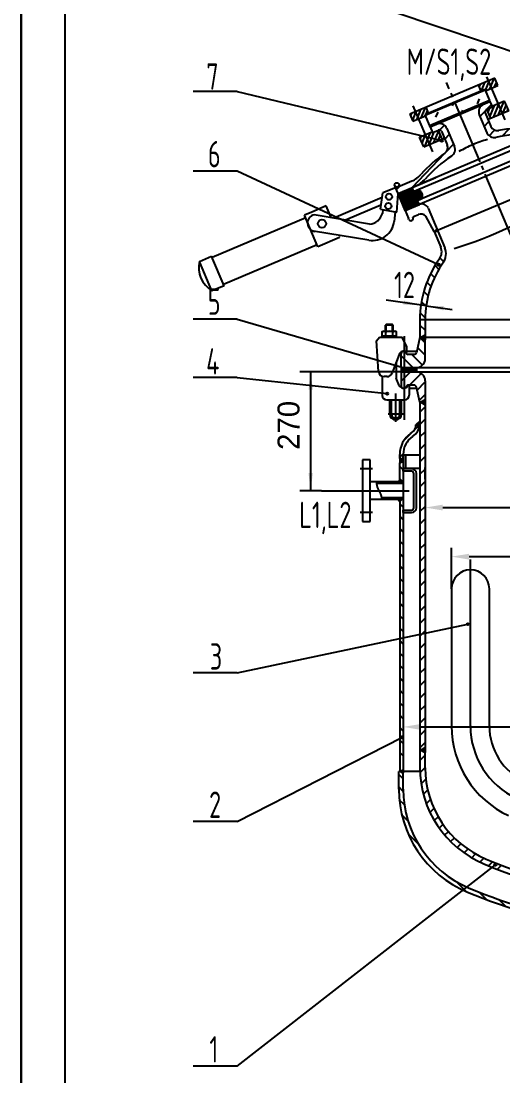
# Model space of a CAD drawing. Extents: x -1085 to 561, y -220 to 621.
# Drawn here: x -32.8 to 76.9, y 195.5 to 435.4 of the extents above; entities that cross this region are included whole.
import ezdxf

# ---------------------------------------------------------------- set-up
doc = ezdxf.new("R2010")
doc.units = 0
doc.linetypes.add('DASHDOT', pattern=[18, 15, -1, 1, -1])
doc.layers.get('0').update_dxf_attribs({"color": 8, "linetype": 'CONTINUOUS'})
doc.layers.get('DEFPOINTS').update_dxf_attribs({"linetype": 'CONTINUOUS'})
for name, color, linetype in [('0-EQUIPMENT', 7, 'CONTINUOUS'), ('1', 8, 'CONTINUOUS'), ('2', 94, 'DASHDOT'), ('5', 8, 'CONTINUOUS'), ('8', 94, 'CONTINUOUS'), ('85', 7, 'CONTINUOUS'), ('9', 8, 'CONTINUOUS')]:
    doc.layers.add(name, color=color, linetype=linetype)
doc.styles.add('HZTXT', font='tssdeng.shx', dxfattribs={"width": 0.8, "bigfont": 'tssdchn.shx'})
doc.styles.get("Standard").update_dxf_attribs({"font": 'cadt_en', "bigfont": 'cadt_hz'})
doc.styles.add('STYLE1', font='cadt_en.shx', dxfattribs={"width": 0.650136, "bigfont": 'cadt_hz.shx'})
doc.dimstyles.get("Standard").update_dxf_attribs({"dimtxt": 3.5, "dimasz": 4, "dimexe": 2, "dimexo": 0, "dimgap": 1, "dimtad": 1, "dimtoh": 1, "dimdec": 4, "dimzin": 0, "dimtxsty": 'STANDARD', "dimcen": 0, "dimazin": 3, "dimtfac": 1, "dimtdec": 4, "dimtmove": 0, "dimatfit": 3, "dimtolj": 1, "dimtzin": 0})

# ---------------------------------------------------------------- blocks, each defined once
blk = doc.blocks.new('*U1')
at = {"layer": '5'}
for p, q in [((59.21, 331.2), (59.21, 333.91, 1)), ((179.21, 330.96), (179.21, 333.91))]:
    blk.add_line(p, q, dxfattribs=at)
blk = doc.blocks.new('*U2')
at = {"layer": '5'}
for p, q in [((54.21, 276.84), (54.21, 271.99, 1)), ((184.21, 276.84), (184.21, 271.99))]:
    blk.add_line(p, q, dxfattribs=at)
blk = doc.blocks.new('*U5')
for p, q in [((48.14, 330.57), (48.13, 330.54)), ((48.13, 330.54), (48.13, 330.51)), ((48.13, 330.51), (48.13, 330.48)), ((48.13, 330.48), (48.13, 330.45)), ((48.13, 330.45), (48.13, 330.41)), ((48.13, 330.41), (48.14, 330.38)), ((48.14, 330.61), (48.14, 330.59, 1)), ((48.14, 330.59), (48.14, 330.57)), ((48.14, 330.38), (48.14, 330.35)), ((48.14, 330.35), (48.14, 330.32)), ((48.14, 330.32), (48.14, 330.29)), ((48.14, 330.29), (48.14, 330.26)), ((48.14, 330.26), (48.14, 330.23)), ((48.14, 330.23), (48.14, 330.2)), ((48.14, 330.2), (48.14, 330.17)), ((48.14, 330.17), (48.15, 330.14)), ((48.15, 330.14), (48.15, 330.11)), ((48.15, 330.11), (48.15, 330.08)), ((48.15, 330.08), (48.16, 330.05)), ((48.16, 330.05), (48.16, 330.02)), ((48.16, 330.02), (48.16, 329.99)), ((48.16, 329.99), (48.17, 329.96)), ((48.17, 329.96), (48.17, 329.93)), ((48.17, 329.93), (48.17, 329.9)), ((48.17, 329.9), (48.18, 329.87)), ((48.18, 329.87), (48.18, 329.84)), ((48.18, 329.84), (48.19, 329.82)), ((48.19, 329.82), (48.19, 329.79)), ((48.19, 329.79), (48.2, 329.76)), ((48.2, 329.76), (48.21, 329.73)), ((48.21, 329.73), (48.21, 329.7)), ((48.21, 329.7), (48.22, 329.67)), ((48.22, 329.67), (48.23, 329.65)), ((48.23, 329.65), (48.23, 329.62)), ((48.23, 329.62), (48.24, 329.59)), ((48.24, 329.59), (48.25, 329.57)), ((48.25, 329.57), (48.25, 329.54)), ((48.25, 329.54), (48.26, 329.51)), ((48.26, 329.51), (48.27, 329.49)), ((48.27, 329.49), (48.28, 329.46)), ((48.28, 329.46), (48.29, 329.43)), ((48.29, 329.43), (48.3, 329.41)), ((48.3, 329.41), (48.31, 329.38)), ((48.31, 329.38), (48.31, 329.36)), ((48.31, 329.36), (48.32, 329.33)), ((48.32, 329.33), (48.33, 329.3)), ((48.33, 329.3), (48.34, 329.28)), ((48.34, 329.28), (48.35, 329.25)), ((48.35, 329.25), (48.36, 329.23)), ((48.36, 329.23), (48.37, 329.2)), ((48.37, 329.2), (48.38, 329.18)), ((48.38, 329.18), (48.39, 329.15)), ((48.39, 329.15), (48.4, 329.13)), ((48.4, 329.13), (48.41, 329.1)), ((48.41, 329.1), (48.43, 329.08)), ((48.43, 329.08), (48.44, 329.05)), ((48.44, 329.05), (48.45, 329.03)), ((48.45, 329.03), (48.46, 329.01)), ((48.46, 329.01), (48.47, 328.98)), ((48.47, 328.98), (48.48, 328.96)), ((48.48, 328.96), (48.49, 328.93)), ((48.49, 328.93), (48.5, 328.91)), ((48.5, 328.91), (48.52, 328.88)), ((48.52, 328.88), (48.53, 328.86)), ((48.53, 328.86), (48.54, 328.84)), ((48.54, 328.84), (48.55, 328.81)), ((48.55, 328.81), (48.56, 328.79)), ((48.56, 328.79), (48.58, 328.76)), ((48.58, 328.76), (48.59, 328.74)), ((48.59, 328.74), (48.6, 328.72)), ((48.6, 328.72), (48.61, 328.69)), ((48.61, 328.69), (48.62, 328.67)), ((48.62, 328.67), (48.64, 328.65)), ((48.64, 328.65), (48.65, 328.62)), ((48.65, 328.62), (48.66, 328.6)), ((48.66, 328.6), (48.67, 328.57)), ((48.67, 328.57), (48.69, 328.55)), ((48.69, 328.55), (48.7, 328.53)), ((48.7, 328.53), (48.71, 328.5)), ((48.71, 328.5), (48.72, 328.48)), ((48.72, 328.48), (48.74, 328.46)), ((48.74, 328.46), (48.75, 328.43)), ((48.75, 328.43), (48.76, 328.41)), ((48.76, 328.41), (48.77, 328.39)), ((48.77, 328.39), (48.78, 328.36)), ((48.78, 328.36), (48.8, 328.34)), ((48.8, 328.34), (48.81, 328.31)), ((48.81, 328.31), (48.82, 328.29)), ((48.82, 328.29), (48.83, 328.27)), ((48.83, 328.27), (48.85, 328.24)), ((48.85, 328.24), (48.86, 328.22)), ((48.86, 328.22), (48.87, 328.2)), ((48.87, 328.2), (48.88, 328.17)), ((48.88, 328.17), (48.89, 328.15)), ((48.89, 328.15), (48.91, 328.12)), ((48.91, 328.12), (48.92, 328.1)), ((48.92, 328.1), (48.93, 328.08)), ((48.93, 328.08), (48.94, 328.05)), ((48.94, 328.05), (48.95, 328.03)), ((48.95, 328.03), (48.96, 328)), ((48.96, 328), (48.97, 327.98)), ((48.97, 327.98), (48.98, 327.96)), ((48.98, 327.96), (49, 327.93)), ((49, 327.93), (49.01, 327.91)), ((49.01, 327.91), (49.02, 327.88)), ((49.02, 327.88), (49.03, 327.86)), ((49.03, 327.86), (49.04, 327.83)), ((49.04, 327.83), (49.05, 327.81)), ((49.05, 327.81), (49.06, 327.78)), ((49.06, 327.78), (49.07, 327.76)), ((49.07, 327.76), (49.08, 327.73)), ((49.08, 327.73), (49.09, 327.71)), ((49.09, 327.71), (49.1, 327.68)), ((49.1, 327.68), (49.11, 327.65)), ((49.11, 327.65), (49.12, 327.63)), ((49.12, 327.63), (49.13, 327.6)), ((49.13, 327.6), (49.13, 327.57)), ((49.13, 327.57), (49.14, 327.55)), ((49.14, 327.55), (49.15, 327.52)), ((49.15, 327.52), (49.16, 327.49)), ((49.16, 327.49), (49.17, 327.46)), ((49.17, 327.46), (49.18, 327.44)), ((49.18, 327.44), (49.18, 327.41)), ((49.18, 327.41), (49.19, 327.38)), ((49.19, 327.38), (49.2, 327.35)), ((49.2, 327.35), (49.2, 327.32)), ((49.2, 327.32), (49.21, 327.3)), ((49.21, 327.3), (49.22, 327.27)), ((49.22, 327.27), (49.22, 327.24)), ((49.22, 327.24), (49.23, 327.21)), ((49.23, 327.21), (49.23, 327.18)), ((49.23, 327.18), (49.24, 327.16)), ((49.24, 327.16), (49.24, 327.13)), ((49.24, 327.13), (49.25, 327.1)), ((49.25, 327.1), (49.25, 327.08)), ((49.25, 327.08), (49.26, 327.05)), ((49.26, 327.05), (49.26, 327.03)), ((49.26, 327.03), (49.26, 327)), ((49.26, 327), (49.27, 326.98)), ((49.27, 326.98), (49.27, 326.96)), ((49.27, 326.96), (49.27, 326.93)), ((49.27, 326.93), (49.28, 326.91)), ((49.28, 326.91), (49.28, 326.88)), ((49.28, 326.88), (49.28, 326.85)), ((49.28, 326.85), (49.28, 326.82)), ((49.28, 326.82), (49.28, 326.79)), ((49.28, 326.79), (49.28, 326.75)), ((49.28, 326.75), (49.29, 326.72)), ((49.29, 326.72), (49.29, 326.69)), ((49.29, 326.69), (49.29, 326.66)), ((49.29, 326.66), (49.29, 326.63)), ((49.29, 326.63), (49.29, 326.61))]:
    blk.add_line(p, q)
blk = doc.blocks.new('*D6')
for p, q in [((53.71, 355.61), (30.64, 355.61)), ((33.14, 328.61), (33.14, 355.61)), ((35.64, 328.61), (30.64, 328.61))]:
    blk.add_line(p, q)
for points in [[(33.14, 355.61), (33.64, 351.61), (32.64, 351.61)], [(33.14, 328.61), (32.64, 332.61), (33.64, 332.61)]]:
    blk.add_solid(points)
at = {"style": 'STYLE1'}
blk.add_text('270', height=5, rotation=90, dxfattribs=at).set_placement((30.6, 337.88))
blk = doc.blocks.new('*U7')
blk.add_line((59.43, 370.66), (65.37, 369.82))
blk.add_solid([(59.43, 370.66), (63.46, 370.6), (63.32, 369.61)])
blk = doc.blocks.new('*U8')
blk.add_line((59.43, 370.66), (50.29, 371.95))
blk.add_solid([(58.24, 370.83), (54.21, 370.89), (54.35, 371.88)])
blk = doc.blocks.new('*D9')
at = {"layer": '0-EQUIPMENT', "color": 0}
for p, q in [((59.21, 348.13), (59.21, 322.77)), ((179.21, 348.13), (179.21, 322.77)), ((63.21, 324.77), (175.21, 324.77))]:
    blk.add_line(p, q, dxfattribs=at)
for points in [[(63.21, 325.44), (63.21, 324.11), (59.21, 324.77)], [(175.21, 325.44), (175.21, 324.11), (179.21, 324.77)]]:
    blk.add_solid(points, dxfattribs=at)
at = {"layer": 'DEFPOINTS', "color": 0}
for p in [(59.21, 348.13), (179.21, 348.13), (179.21, 324.77)]:
    blk.add_point(p, dxfattribs=at)
at = {"layer": '0-EQUIPMENT', "color": 0, "insert": (119.21, 327.52), "char_height": 3.5, "attachment_point": 5}
blk.add_mtext('\\A1;%%c1200', dxfattribs=at)
blk = doc.blocks.new('*D11')
at = {"layer": '0-EQUIPMENT', "color": 0}
for p, q in [((65.21, 306.31), (65.21, 315.61)), ((173.21, 306.31), (173.21, 315.61)), ((69.21, 313.61), (169.21, 313.61))]:
    blk.add_line(p, q, dxfattribs=at)
for points in [[(69.21, 314.27), (69.21, 312.94), (65.21, 313.61)], [(169.21, 314.27), (169.21, 312.94), (173.21, 313.61)]]:
    blk.add_solid(points, dxfattribs=at)
at = {"layer": 'DEFPOINTS', "color": 0}
for p in [(173.21, 313.61), (65.21, 306.31), (173.21, 306.31)]:
    blk.add_point(p, dxfattribs=at)
at = {"layer": '0-EQUIPMENT', "color": 0, "insert": (119.21, 316.36), "char_height": 3.5, "attachment_point": 5}
blk.add_mtext('\\A1;1080', dxfattribs=at)
blk = doc.blocks.new('*D12')
at = {"layer": '0-EQUIPMENT', "color": 0}
for p, q in [((54.21, 276.84), (54.21, 272.88)), ((184.21, 276.84), (184.21, 272.88)), ((58.21, 274.88), (180.21, 274.88))]:
    blk.add_line(p, q, dxfattribs=at)
for points in [[(58.21, 275.55), (58.21, 274.21), (54.21, 274.88)], [(180.21, 275.55), (180.21, 274.21), (184.21, 274.88)]]:
    blk.add_solid(points, dxfattribs=at)
at = {"layer": 'DEFPOINTS', "color": 0}
for p in [(54.21, 276.84), (184.21, 276.84), (184.21, 274.88)]:
    blk.add_point(p, dxfattribs=at)
at = {"layer": '0-EQUIPMENT', "color": 0, "insert": (119.21, 277.63), "char_height": 3.5, "attachment_point": 5}
blk.add_mtext('\\A1;%%c1300', dxfattribs=at)
blk = doc.blocks.new('*U30')
at = {"layer": '9'}
for p, q in [((58.3, 269.56), (58.57, 269.82)), ((58.31, 269.67), (58.61, 269.38, 1)), ((58.44, 269.48), (59.07, 270.11)), ((59.11, 269.09), (58.45, 269.75)), ((58.57, 269.4), (59.21, 270.03)), ((58.58, 269.83), (59.21, 269.21)), ((58.71, 269.32), (59.21, 269.82)), ((58.72, 269.91), (59.21, 269.42)), ((58.84, 269.24), (59.21, 269.61)), ((59.21, 269.63), (58.85, 269.98)), ((58.97, 269.17), (59.21, 269.4)), ((58.99, 270.06), (59.21, 269.84)), ((59.11, 269.09), (59.21, 269.19)), ((59.12, 270.14), (59.21, 270.05))]:
    blk.add_line(p, q, dxfattribs=at)
blk = doc.blocks.new('*U31')
at = {"layer": '9'}
for p, q in [((58.01, 298.39), (58.46, 298.84, 1)), ((58.01, 295.56), (59.21, 296.76)), ((58.01, 292.73), (59.21, 293.93)), ((58.01, 289.91), (59.21, 291.11)), ((58.01, 287.08), (59.21, 288.28)), ((58.01, 284.25), (59.21, 285.45)), ((58.01, 281.42), (59.21, 282.62)), ((58.01, 278.59), (59.21, 279.79)), ((58.01, 275.76), (59.21, 276.96)), ((58.01, 272.94), (59.21, 274.14)), ((58.01, 270.11), (59.21, 271.31))]:
    blk.add_line(p, q, dxfattribs=at)
blk = doc.blocks.new('*U32')
at = {"layer": '9'}
for p, q in [((58.01, 267.28), (59.21, 268.48, 1)), ((58.03, 264.48), (59.21, 265.65)), ((58.3, 261.91), (59.36, 262.98)), ((58.79, 259.58), (59.78, 260.57)), ((59.46, 257.42), (60.4, 258.36)), ((60.3, 255.43), (61.21, 256.34)), ((61.28, 253.59), (62.16, 254.46)), ((62.4, 251.87), (63.26, 252.73)), ((63.63, 250.28), (64.48, 251.13)), ((64.99, 248.81), (65.84, 249.66)), ((66.47, 247.46), (67.32, 248.31)), ((68.07, 246.23), (68.93, 247.09)), ((69.79, 245.12), (70.67, 246)), ((71.65, 244.15), (72.55, 245.06)), ((73.63, 243.31), (74.55, 244.23))]:
    blk.add_line(p, q, dxfattribs=at)
blk = doc.blocks.new('*U36')
at = {"layer": '9'}
blk.add_line((75.66, 242.5), (76.59, 243.43, 1), dxfattribs=at)
blk = doc.blocks.new('*U45')
at = {"layer": '9'}
for p, q in [((54.21, 296.55), (53.41, 297.35, 1)), ((54.21, 293.72), (53.41, 294.52)), ((53.41, 291.69), (54.21, 290.89)), ((53.41, 288.86), (54.21, 288.06)), ((53.41, 286.04), (54.21, 285.24)), ((54.21, 282.41), (53.41, 283.21)), ((54.21, 279.58), (53.41, 280.38)), ((54.21, 276.75), (53.41, 277.55)), ((54.21, 273.92), (53.41, 274.72)), ((54.21, 271.09), (53.41, 271.89)), ((53.41, 269.07), (54.21, 268.27))]:
    blk.add_line(p, q, dxfattribs=at)
blk = doc.blocks.new('*U50')
at = {"layer": '9'}
for p, q in [((57.12, 343.63), (57.17, 343.58)), ((57.21, 343.56), (58.01, 344.35)), ((57.61, 343.35), (57.23, 343.73)), ((57.35, 343.49), (58.01, 344.14)), ((57.96, 343.21), (57.35, 343.83)), ((57.46, 343.93), (58.01, 343.38)), ((57.49, 343.41), (58.01, 343.93)), ((58.01, 343.59), (57.57, 344.03)), ((57.63, 343.34), (58.01, 343.72)), ((57.68, 344.12), (58.01, 343.8)), ((57.77, 343.27), (58.01, 343.51)), ((58.01, 344.01), (57.8, 344.22)), ((58.01, 344.23), (57.91, 344.32)), ((57.92, 343.21), (58.01, 343.29)), ((53.41, 335.94), (53.44, 335.97)), ((53.41, 335.72), (53.58, 335.9)), ((54.12, 335.17), (53.41, 335.89)), ((53.62, 335.88), (54.21, 335.3)), ((53.41, 335.51), (53.73, 335.83)), ((53.41, 335.3), (53.87, 335.77)), ((53.41, 335.09), (54.02, 335.7)), ((53.98, 335.1), (53.41, 335.67)), ((53.41, 334.87), (54.16, 335.63)), ((53.41, 335.46), (53.83, 335.04)), ((53.69, 334.97), (53.41, 335.25)), ((53.54, 334.9), (53.41, 335.04, 1)), ((53.74, 334.99), (54.21, 335.46)), ((54.21, 335.51), (54.02, 335.7)), ((54.13, 335.18), (54.21, 335.25))]:
    blk.add_line(p, q, dxfattribs=at)
blk = doc.blocks.new('*U51')
at = {"layer": '9'}
for p, q in [((58.01, 346.47), (59.21, 347.67, 1)), ((58.01, 343.65), (59.21, 344.85)), ((58.01, 340.82), (59.21, 342.02)), ((58.01, 337.99), (59.21, 339.19)), ((58.01, 335.16), (59.21, 336.36)), ((58.01, 332.33), (59.21, 333.53)), ((58.01, 329.5), (59.21, 330.7)), ((58.01, 326.68), (59.21, 327.88)), ((58.01, 323.85), (59.21, 325.05)), ((58.01, 321.02), (59.21, 322.22)), ((58.01, 318.19), (59.21, 319.39)), ((58.01, 315.36), (59.21, 316.56)), ((58.01, 312.53), (59.21, 313.73)), ((58.01, 309.71), (59.21, 310.91)), ((58.01, 306.88), (59.21, 308.08)), ((58.01, 304.05), (59.21, 305.25)), ((58.01, 301.22), (59.21, 302.42)), ((58.46, 298.84), (59.21, 299.59))]:
    blk.add_line(p, q, dxfattribs=at)
blk = doc.blocks.new('*U52')
at = {"layer": '9'}
for p, q in [((56.71, 342.35), (57.68, 343.32, 1)), ((54.28, 339.92), (56.17, 341.81)), ((53.41, 336.22), (54.21, 337.02))]:
    blk.add_line(p, q, dxfattribs=at)
blk = doc.blocks.new('*U53')
at = {"layer": '9'}
for p, q in [((53.41, 325.63), (54.21, 324.83, 1)), ((53.41, 322.81), (54.21, 322.01)), ((53.41, 319.98), (54.21, 319.18)), ((53.41, 317.15), (54.21, 316.35)), ((53.41, 314.32), (54.21, 313.52)), ((53.41, 311.49), (54.21, 310.69)), ((53.41, 308.66), (54.21, 307.86)), ((53.41, 305.83), (54.21, 305.03)), ((53.41, 303.01), (54.21, 302.21)), ((53.41, 300.18), (54.21, 299.38))]:
    blk.add_line(p, q, dxfattribs=at)
blk = doc.blocks.new('*U54')
at = {"layer": '9'}
for p, q in [((53.41, 334.12), (54.21, 333.32, 1)), ((53.41, 331.29), (54.09, 330.61))]:
    blk.add_line(p, q, dxfattribs=at)
blk = doc.blocks.new('*U55')
at = {"layer": '9'}
for p, q in [((48.43, 330.61), (48.78, 330.26)), ((51.26, 330.61), (51.61, 330.26)), ((54.09, 330.61), (54.21, 330.49, 1)), ((49.27, 326.94), (49.6, 326.61)), ((52.08, 326.96), (52.43, 326.61))]:
    blk.add_line(p, q, dxfattribs=at)
blk = doc.blocks.new('*U56')
at = {"layer": '8'}
for p, q in [((53.11, 330.73), (53.24, 330.61)), ((53.17, 330.61), (53.54, 330.98, 1)), ((53.24, 330.89), (53.52, 330.61)), ((53.36, 331.05), (53.8, 330.61)), ((53.46, 330.61), (53.68, 330.83)), ((53.74, 330.61), (53.82, 330.69))]:
    blk.add_line(p, q, dxfattribs=at)
blk = doc.blocks.new('*U57')
at = {"layer": '8'}
for p, q in [((53.11, 326.49), (53.24, 326.61, 1)), ((53.17, 326.61), (53.54, 326.25)), ((53.24, 326.33), (53.52, 326.61)), ((53.36, 326.17), (53.8, 326.61)), ((53.46, 326.61), (53.68, 326.39)), ((53.74, 326.61), (53.82, 326.53))]:
    blk.add_line(p, q, dxfattribs=at)
blk = doc.blocks.new('*U64')
at = {"layer": '9'}
for p, q in [((58.23, 363.52), (58.28, 363.47)), ((58.26, 363.48), (58.39, 363.62)), ((58.78, 363.18), (58.36, 363.6)), ((58.39, 363.41), (58.89, 363.91)), ((59.21, 362.97), (58.49, 363.68)), ((58.52, 363.33), (59.21, 364.01)), ((58.63, 363.76), (59.21, 363.18)), ((58.66, 363.25), (59.21, 363.8)), ((59.21, 363.39), (58.76, 363.83)), ((58.79, 363.17), (59.21, 363.58)), ((59.21, 363.6), (58.9, 363.91)), ((58.93, 363.09), (59.21, 363.37)), ((59.03, 363.99), (59.21, 363.82)), ((59.06, 363.02), (59.21, 363.16)), ((59.21, 364.03), (59.17, 364.07)), ((59.2, 362.94), (59.21, 362.95)), ((58.29, 348.66), (58.51, 348.89)), ((58.67, 348.45), (58.33, 348.78, 1)), ((58.42, 348.59), (59.01, 349.17)), ((58.46, 348.86), (59.17, 348.16)), ((58.56, 348.51), (59.21, 349.16)), ((58.6, 348.94), (59.21, 348.33)), ((58.69, 348.43), (59.21, 348.95)), ((59.21, 348.54), (58.73, 349.02)), ((58.82, 348.35), (59.21, 348.74)), ((59.21, 348.75), (58.87, 349.09)), ((58.96, 348.28), (59.21, 348.52)), ((59, 349.17), (59.21, 348.97)), ((59.09, 348.2), (59.21, 348.31)), ((59.21, 349.18), (59.14, 349.25))]:
    blk.add_line(p, q, dxfattribs=at)
blk = doc.blocks.new('*U65')
at = {"layer": '9'}
for p, q in [((53.71, 356.6), (53.72, 356.61)), ((53.71, 356.39), (53.93, 356.61)), ((53.71, 356.18), (54.14, 356.61)), ((53.71, 355.75), (54.57, 356.61)), ((53.71, 355.96), (54.34, 356.6)), ((54.68, 355.61), (53.71, 356.59)), ((53.71, 356.38), (54.47, 355.61)), ((54.26, 355.61), (53.71, 356.16)), ((53.71, 355.95), (54.05, 355.61)), ((53.71, 355.74), (53.83, 355.61, 1)), ((53.78, 355.61), (54.78, 356.61)), ((54.89, 355.61), (53.89, 356.61)), ((53.99, 355.61), (54.99, 356.61)), ((54.11, 356.61), (55.11, 355.61)), ((54.2, 355.61), (55.2, 356.61)), ((55.32, 355.61), (54.33, 356.6)), ((54.41, 355.61), (55.41, 356.61)), ((55.53, 355.61), (54.53, 356.61)), ((54.63, 355.61), (55.63, 356.61)), ((54.74, 356.61), (55.74, 355.61)), ((54.84, 355.61), (55.45, 356.22)), ((55.47, 356.09), (54.96, 356.61)), ((55.05, 355.61), (55.49, 356.06)), ((55.47, 356.31), (55.17, 356.61)), ((55.26, 355.61), (55.61, 355.96)), ((55.38, 356.61), (55.58, 356.42)), ((55.47, 355.61), (56.47, 356.61)), ((55.76, 356.44), (55.59, 356.61)), ((55.96, 355.61), (55.6, 355.97)), ((55.67, 356.45), (55.84, 356.61)), ((55.69, 355.61), (56.69, 356.61)), ((56.8, 355.61), (55.8, 356.61)), ((56.17, 355.61), (55.81, 355.97)), ((55.84, 356.4), (56.05, 356.61)), ((55.9, 355.61), (56.9, 356.61)), ((55.92, 356.07), (56.38, 355.61)), ((55.93, 356.28), (56.26, 356.61)), ((56.59, 355.61), (55.94, 356.26)), ((56.02, 356.61), (57.02, 355.61)), ((56.11, 355.61), (57.11, 356.61)), ((57.21, 355.63), (56.23, 356.61)), ((56.32, 355.61), (57.21, 356.49)), ((57.21, 355.85), (56.44, 356.61)), ((56.54, 355.61), (57.21, 356.28)), ((56.65, 356.61), (57.21, 356.06)), ((56.75, 355.61), (57.21, 356.07)), ((57.21, 356.27), (56.86, 356.61)), ((56.96, 355.61), (57.21, 355.86)), ((57.08, 356.61), (57.21, 356.48)), ((57.17, 355.61), (57.21, 355.65))]:
    blk.add_line(p, q, dxfattribs=at)
blk = doc.blocks.new('*U66')
at = {"layer": '9'}
for p, q in [((62.58, 381.51), (63.44, 380.65, 1)), ((61.45, 379.82), (62.32, 378.94)), ((60.45, 377.99), (61.35, 377.09)), ((59.59, 376.02), (60.52, 375.09))]:
    blk.add_line(p, q, dxfattribs=at)
blk = doc.blocks.new('*U67')
at = {"layer": '9'}
for p, q in [((58.88, 373.9), (59.86, 372.92, 1)), ((58.36, 371.59), (59.41, 370.54)), ((58.06, 369.07), (59.21, 367.91)), ((58.01, 366.29), (59.21, 365.09))]:
    blk.add_line(p, q, dxfattribs=at)
blk = doc.blocks.new('*U68')
at = {"layer": '9'}
for p, q in [((58, 363.47), (59.21, 362.26, 1)), ((57.47, 361.17), (59.21, 359.43)), ((53.71, 359.28), (56.37, 356.61)), ((56.2, 359.61), (58.62, 357.19))]:
    blk.add_line(p, q, dxfattribs=at)
blk = doc.blocks.new('*U69')
at = {"layer": '9'}
for p, q in [((53.71, 353.49), (55.83, 355.61, 1)), ((55.66, 352.61), (58.32, 355.27)), ((57.36, 351.49), (59.21, 353.33)), ((57.89, 349.19), (59.21, 350.5))]:
    blk.add_line(p, q, dxfattribs=at)
blk = doc.blocks.new('*U85')
for p, q in [((88.45, 417.64), (88.71, 417.01)), ((89.55, 418.11), (89.82, 417.48))]:
    blk.add_line(p, q)
at = {"layer": '1'}
for p, q in [((75.06, 422.44), (55.71, 414.28)), ((75.76, 420.79), (75.06, 422.44)), ((72.78, 419.86), (59.15, 414.1)), ((71.95, 419.51), (71.37, 420.89)), ((72.78, 419.86), (73.83, 417.37)), ((72.9, 419.58), (75.76, 420.79)), ((72.86, 419.67), (59.23, 413.92)), ((90.37, 417.71), (88.16, 416.78)), ((89.82, 418), (88.34, 417.38)), ((88.45, 417.64), (88.34, 417.38)), ((89.55, 418.11), (88.45, 417.64)), ((89.82, 418), (89.55, 418.11)), ((89.82, 418), (90, 417.56)), ((90.58, 417.69), (90.37, 417.71)), ((90.58, 417.69), (91.08, 416.52, 6.28)), ((59.98, 414.45), (59.39, 415.83)), ((73.83, 417.37), (60.2, 411.61)), ((60.32, 411.34), (73.95, 417.09)), ((73.95, 417.09), (72.48, 416.47)), ((73.95, 417.09), (73.83, 417.37)), ((73.95, 417.09), (74.49, 415.8)), ((88.49, 415.18), (86.92, 413.12)), ((88.16, 416.78), (88.03, 416.61)), ((88.03, 416.61), (88.52, 415.44, 6.28)), ((88.34, 417.38), (88.53, 416.93)), ((91.24, 416.47), (88.44, 415.29)), ((88.49, 415.18), (88.44, 415.29)), ((88.49, 415.18), (91.29, 416.36)), ((88.74, 415.42), (88.52, 415.44)), ((88.67, 416.88), (89.16, 415.71)), ((90.95, 416.35), (88.74, 415.42)), ((89.95, 417.42), (90.44, 416.25, 6.28)), ((91.08, 416.52), (90.95, 416.35, 6.28)), ((91.29, 416.36), (91.24, 416.47)), ((91.29, 416.36), (92.85, 415.03)), ((92.85, 415.03), (95.87, 407.86)), ((55.71, 414.28), (56.41, 412.62)), ((56.41, 412.62), (59.27, 413.83)), ((59.15, 414.1), (60.2, 411.61, 6.28)), ((71.52, 414.11), (73.24, 410.03, 6.28)), ((72.85, 414.56), (74.15, 411.47, 6.28)), ((89.33, 413.05), (85.66, 411.5)), ((88.14, 413.55), (87.59, 412.33, 6.28)), ((87.59, 412.33), (88.38, 413.38)), ((89.88, 411.76), (89.33, 413.05, 6.28)), ((89.33, 413.05), (89.36, 412.98)), ((90.27, 410.84), (53.41, 395.29)), ((60.2, 411.61), (60.32, 411.34)), ((60.32, 411.34), (61.79, 411.96)), ((60.32, 411.34), (60.86, 410.05)), ((62.9, 410.36), (64.2, 407.27)), ((64.15, 411), (65.87, 406.91)), ((89.88, 411.76), (81.3, 408.14)), ((86.4, 409.21), (90.27, 410.84, 6.28)), ((87.04, 409.48), (86.65, 410.4, 6.28)), ((90.27, 410.84), (89.88, 411.76, 6.28)), ((91.12, 408.82), (90.27, 410.84, 6.28)), ((91.12, 408.82), (54.27, 393.26)), ((91.51, 407.89), (54.66, 392.34)), ((85.91, 410.09), (56.99, 397.88, 6.28)), ((86.2, 407.61), (85.97, 408.16, 6.28)), ((91.12, 408.82), (87.25, 407.18)), ((91.51, 407.89), (88.29, 406.53)), ((91.51, 407.89), (91.12, 408.82)), ((91.51, 407.89), (92.29, 406.05)), ((95.87, 407.86), (96.44, 407.11)), ((88.29, 406.53), (87.9, 407.45)), ((91.18, 405.59), (90.08, 405.12, 6.28)), ((90.97, 405.44), (91.52, 405.09)), ((92.37, 405.87), (92.29, 406.05)), ((94.74, 406.33), (95.26, 405.09, 6.28)), ((96.4, 407.16), (96.15, 406.88)), ((90.36, 399.81), (89.17, 403.66)), ((90.5, 405.12), (91.41, 403.99)), ((95.06, 404.46), (92.74, 403.48)), ((52.48, 397.5), (56.15, 399.05)), ((53.02, 396.21), (61.6, 399.83)), ((53.21, 398.35), (53.4, 397.89)), ((61.25, 387.52), (90.36, 399.81)), ((49, 392.63), (49.56, 396.35)), ((52.48, 397.5), (49.56, 396.35)), ((52.29, 397.96), (52.51, 397.42)), ((53.02, 396.21), (52.4, 397.68)), ((52.72, 391.95), (53.02, 396.21)), ((53.41, 395.29), (53.02, 396.21)), ((57.28, 396.92), (53.41, 395.29)), ((56.64, 396.65), (56.25, 397.57, 6.28)), ((58.56, 395.94), (58.33, 396.49)), ((49.4, 395.26), (38.38, 390.61, 6.28)), ((49.14, 393.55), (41.09, 390.16)), ((54.27, 393.26), (53.41, 395.29, 6.28)), ((54.27, 393.26), (58.14, 394.89)), ((54.66, 392.34), (57.88, 393.7)), ((57.88, 393.7), (57.49, 394.62, 6.28)), ((33.39, 391.97), (31.77, 391.28)), ((34.8, 384.09), (31.77, 391.28)), ((36.66, 393.36), (33.39, 391.97)), ((46.52, 389.25), (33.93, 391.36)), ((37.78, 390.71), (36.66, 393.36)), ((49, 392.63), (52.72, 391.95)), ((49.57, 392.53), (49.46, 391.67, 6.28)), ((52.37, 392.02), (52.15, 389.87)), ((54.66, 392.34), (54.27, 393.26)), ((54.66, 392.34), (55.44, 390.5)), ((56.54, 390.96), (57.65, 391.43, 6.28)), ((61.25, 387.52), (59.32, 391.06, 6.28)), ((32.03, 390.65), (10.71, 381.66)), ((55.51, 390.31), (55.44, 390.5)), ((46.4, 385.58), (33.75, 387.63)), ((39.7, 386.16), (39.59, 386.42)), ((34.63, 384.51), (13.31, 375.51)), ((39.7, 386.16), (34.8, 384.09, 6.28)), ((7.83, 380.77), (10.6, 381.93)), ((13.42, 375.23), (10.6, 381.93)), ((10.66, 374.07), (7.83, 380.77, 6.28)), ((13.42, 375.23), (10.66, 374.07))]:
    blk.add_line(p, q, dxfattribs=at)
for centre, radius in [((52.75, 398.15), 0.5), ((50.95, 395.46), 0.719), ((50.82, 393.34), 0.701), ((35.71, 389.33), 0.928)]:
    blk.add_circle(centre, radius, dxfattribs=at)
for centre, radius, start, end in [((90.46, 417.08), 0.613, 78.5012, 147.2696), ((73.18, 414.81), 1.8, 112.9182, 202.8854), ((88.55, 416.28), 0.613, 78.5012, 147.2696), ((88.65, 416.04), 0.613, 258.5012, 327.2696), ((90.16, 415.13), 2.29, 95.2974, 130.4734), ((88.95, 417.99), 2.29, 275.2974, 310.4734), ((90.56, 416.85), 0.613, 258.5012, 327.2696), ((87.56, 412.98), 0.655, 168.0534, 272.2127), ((88.99, 412.93), 1.06, 64.1159, 143.6155), ((88.99, 412.93), 0.761, 71.6309, 143.6155), ((139.24, 436.7), 55.07, 204.7452, 213.3046), ((139.24, 436.7), 54.77, 204.6223, 213.1929), ((62.49, 410.3), 1.8, 22.8854, 112.8526), ((75.63, 412.09), 1.6, 202.8854, 280.7775), ((81.72, 380.09), 30.98, 87.5121, 100.7775), ((83.32, 417.03), 6, 267.5121, 292.8854), ((74.9, 410.73), 1.8, 202.8854, 282.3764), ((81.72, 379.66), 30, 87.0435, 102.3764), ((83.57, 415.62), 6, 267.0435, 292.8854), ((86.71, 408.47), 0.8, 112.8854, 202.8854), ((86.33, 406.07), 6.18, 353.9026, 379.7623), ((62.73, 406.65), 1.6, 304.9933, 382.8854), ((64.21, 406.21), 1.8, 303.3944, 382.8854), ((86.94, 407.92), 0.8, 202.8854, 292.8854), ((88.87, 405.15), 1.5, 112.8854, 202.8854), ((90.95, 404.98), 0.461, 87.2292, 163.0421), ((91.26, 405.4), 0.2, 22.8854, 112.8854), ((91.9, 405.67), 0.5, 202.8854, 382.8854), ((94.27, 409.61), 3.32, 251.6076, 304.6072), ((94.26, 409.48), 2.89, 252.9516, 313.19), ((81.41, 379.96), 30.98, 124.9933, 138.2587), ((81.72, 379.66), 30, 123.3944, 138.7273), ((90.67, 403.74), 1.5, 112.8854, 183.0865), ((92.58, 405.05), 1.58, 215.8107, 276.1279), ((91.7, 406.12), 1.05, 260.2208, 317.7706), ((94.75, 404.91), 0.545, 303.9457, 379.8991), ((53.82, 404.58), 6, 292.8854, 318.2587), ((54.66, 403.41), 6, 292.8854, 318.7273), ((57.59, 396.18), 0.8, 22.8854, 112.8854), ((57.83, 395.63), 0.8, 292.8854, 382.8854), ((58.47, 392.32), 1.5, 22.8854, 112.8854), ((34.34, 389.47), 1.93, 102.2681, 262.9894), ((46.34, 392.46), 3.22, 273.3417, 345.7731), ((58.22, 390.04), 1.5, 42.6843, 112.8854), ((47.2, 390.52), 5, 260.786, 352.5214), ((55.97, 390.51), 0.5, 202.8854, 382.8854), ((56.62, 390.78), 0.2, 112.8854, 202.8854), ((13.91, 379.39), 6.23, 167.2106, 238.5602)]:
    blk.add_arc(centre, radius, start, end, dxfattribs=at)
at = {"layer": '2'}
for p, q in [((77.38, 412.96), (73.25, 422.74)), ((74.83, 422.35), (73.87, 419.99)), ((78.7, 386.81), (64.08, 421.44)), ((71.7, 421.03), (71.51, 420.56)), ((72.74, 421.47), (71.95, 419.52)), ((73.78, 421.91), (72.87, 419.66)), ((75.4, 421.63), (74.91, 420.43)), ((71.51, 417.74), (71.03, 416.56)), ((88.89, 418.15), (95.22, 403.14)), ((60.93, 405.65), (56.49, 416.16)), ((58.15, 415.31), (57.19, 412.95)), ((59.19, 415.75), (58.23, 413.39)), ((65.56, 416.59), (65.37, 416.12)), ((67.72, 415.17), (67.53, 414.71)), ((73.12, 415.22), (74.24, 416.4)), ((73.77, 415.5), (73.44, 414.69)), ((74.92, 416.2), (73.88, 413.65)), ((75.96, 416.64), (74.68, 413.49)), ((77, 417.08), (75.72, 413.93)), ((77.6, 416.42), (76.77, 414.37)), ((78.04, 415.38), (77.81, 414.81)), ((56.06, 414.43), (55.86, 413.92)), ((57.11, 414.87), (56.3, 412.88)), ((59.43, 414.22), (59.75, 414.99)), ((62.06, 414.73), (61.58, 413.55)), ((71.68, 413.72), (72.84, 414.93)), ((87.55, 410.78), (89.45, 412.77, 1)), ((62.21, 410.44), (61.13, 407.77)), ((62.53, 410.66), (63.57, 411.74)), ((72.64, 411.46), (73.69, 412.56)), ((73.73, 409.35), (74.96, 410.64)), ((76.75, 409.25), (78.3, 410.88)), ((80.22, 409.63), (81.6, 411.07)), ((83.33, 409.62), (84.87, 411.23)), ((86.69, 410.3), (87.86, 409.83)), ((86.72, 410.24), (86.82, 410.47)), ((86.89, 409.85), (87.21, 410.64)), ((86.94, 410.53), (88.25, 409.99)), ((87.07, 409.49), (87.6, 410.8)), ((87.33, 410.69), (88.64, 410.16)), ((87.46, 409.66), (87.99, 410.97)), ((87.73, 410.86), (89.04, 410.32)), ((87.85, 409.82), (88.38, 411.13)), ((87.85, 407.44), (89.02, 410.32)), ((88.12, 411.02), (89.43, 410.49)), ((88.24, 409.99), (88.77, 411.3)), ((88.24, 407.6), (89.41, 410.48)), ((88.51, 411.19), (89.82, 410.65)), ((88.63, 410.15), (89.16, 411.46)), ((88.63, 407.77), (89.8, 410.65)), ((88.9, 411.35), (90.21, 410.82)), ((89.02, 410.32), (89.55, 411.63)), ((89.02, 407.93), (90.19, 410.81)), ((89.04, 410.32), (90.78, 409.61)), ((89.29, 411.52), (90.12, 411.18)), ((89.41, 410.48), (89.9, 411.7)), ((89.41, 408.1), (90.4, 410.52)), ((90.62, 410), (89.43, 410.49)), ((89.68, 411.68), (89.96, 411.57)), ((89.8, 410.65), (90.07, 411.31)), ((89.82, 410.65), (90.45, 410.4)), ((90.19, 410.81), (90.23, 410.91)), ((90.21, 410.82), (90.29, 410.79)), ((58.24, 409.16), (58.06, 408.71)), ((58.5, 407.67), (59.28, 409.6)), ((60.33, 410.04), (59.05, 406.9)), ((60.09, 407.34), (61.26, 410.22)), ((62.17, 408.21), (62.65, 409.4)), ((63.65, 408.58), (64.71, 409.68)), ((85.92, 408.35), (88.01, 407.5)), ((85.93, 408.29), (86.28, 409.15)), ((88.4, 407.67), (85.93, 408.67)), ((87.62, 407.34), (86.05, 407.98)), ((86.06, 408.94), (88.79, 407.83)), ((86.09, 407.88), (86.68, 409.33)), ((86.26, 407.5), (87.07, 409.49)), ((89.18, 408), (86.31, 409.17)), ((86.48, 407.26), (87.46, 409.66)), ((89.57, 408.16), (86.69, 409.33)), ((86.76, 407.14), (87.85, 409.82)), ((86.86, 409.91), (87.47, 409.66)), ((87.02, 409.52), (87.08, 409.5)), ((87.08, 407.13), (88.24, 409.99)), ((87.08, 409.5), (89.96, 408.33)), ((87.46, 407.27), (88.63, 410.15)), ((90.35, 408.49), (87.47, 409.66)), ((87.86, 409.83), (90.75, 408.66)), ((88.25, 409.99), (91.11, 408.83)), ((88.49, 406.62), (89.02, 407.93)), ((90.95, 409.22), (88.64, 410.16)), ((88.79, 407.83), (90.1, 407.3)), ((88.88, 406.78), (89.41, 408.1)), ((89.18, 408), (90.49, 407.47)), ((89.27, 406.95), (89.8, 408.26)), ((89.57, 408.16), (90.88, 407.63)), ((89.66, 407.11), (90.19, 408.43)), ((89.8, 408.26), (90.56, 410.13)), ((89.96, 408.33), (91.27, 407.8)), ((90.05, 407.28), (90.59, 408.59)), ((90.19, 408.43), (90.73, 409.74)), ((90.35, 408.49), (91.44, 408.05)), ((90.44, 407.44), (90.98, 408.76)), ((90.59, 408.59), (90.89, 409.35)), ((90.75, 408.66), (91.28, 408.44)), ((90.84, 407.61), (91.22, 408.57)), ((90.98, 408.76), (91.06, 408.96)), ((91.23, 407.77), (91.39, 408.18)), ((64.04, 405.73), (65.66, 407.42)), ((87.23, 407.17), (86.21, 407.58)), ((87.82, 406.22), (89.47, 404.64)), ((88.01, 407.5), (89.32, 406.97)), ((88.01, 407.18), (88.93, 406.81)), ((88.04, 407.11), (88.24, 407.6)), ((88.18, 406.79), (88.54, 406.64)), ((88.21, 406.72), (88.63, 407.77)), ((88.4, 407.67), (89.71, 407.14)), ((91.7, 405.61), (92.12, 405.22)), ((56.23, 397.56), (63.7, 405.38)), ((88.3, 402.64), (89.99, 401.03)), ((52.66, 397.08), (53.44, 397.9)), ((53.06, 396.12), (54.25, 395.64)), ((53.1, 396.03), (53.2, 396.28)), ((53.26, 395.64), (53.59, 396.45)), ((53.33, 396.34), (54.64, 395.8)), ((53.45, 395.3), (53.98, 396.61)), ((53.72, 396.5), (55.03, 395.97)), ((53.84, 395.47), (54.38, 396.78)), ((54.09, 393.69), (55.02, 395.96)), ((54.11, 396.67), (55.42, 396.13)), ((54.23, 395.63), (54.77, 396.94)), ((54.25, 393.29), (55.41, 396.13)), ((54.5, 396.83), (55.81, 396.3)), ((54.62, 395.8), (55.16, 397.11)), ((54.63, 393.41), (55.8, 396.29)), ((54.89, 397), (56.2, 396.46)), ((55.02, 395.96), (55.55, 397.27)), ((55.02, 393.58), (56.19, 396.46)), ((57.91, 394.8), (55.03, 395.97)), ((55.28, 397.16), (56.59, 396.63)), ((55.41, 396.13), (55.94, 397.44)), ((55.41, 393.74), (56.58, 396.62)), ((58.28, 394.97), (55.42, 396.13)), ((55.67, 397.33), (56.49, 396.99)), ((55.8, 396.29), (56.28, 397.49)), ((55.8, 393.91), (56.97, 396.79)), ((55.81, 396.3), (58.5, 395.21)), ((56.07, 397.49), (56.33, 397.39)), ((56.19, 396.46), (56.45, 397.1)), ((56.19, 394.07), (57.36, 396.95)), ((58.61, 395.48), (56.2, 396.46)), ((56.58, 394.24), (57.69, 396.98)), ((56.58, 396.62), (56.61, 396.71)), ((56.59, 396.63), (58.61, 395.81)), ((56.97, 394.4), (57.98, 396.88)), ((58.46, 396.2), (56.98, 396.79)), ((57.36, 394.57), (58.22, 396.68)), ((58.28, 396.59), (57.38, 396.96)), ((57.75, 394.73), (58.4, 396.33)), ((58.14, 394.9), (58.57, 395.94)), ((53.23, 395.73), (53.86, 395.47)), ((53.39, 395.34), (53.47, 395.31)), ((53.43, 395.25), (53.45, 395.3)), ((56.35, 394.14), (53.47, 395.31)), ((55.96, 393.97), (53.56, 394.95)), ((53.59, 394.86), (53.84, 395.47)), ((53.72, 394.56), (55.57, 393.81)), ((53.76, 394.47), (54.23, 395.63)), ((53.86, 395.47), (56.74, 394.3)), ((55.18, 393.64), (53.89, 394.17)), ((53.92, 394.08), (54.62, 395.8)), ((54.79, 393.48), (54.05, 393.78)), ((57.13, 394.47), (54.25, 395.64)), ((54.58, 392.51), (55.02, 393.58)), ((54.64, 395.8), (57.52, 394.63)), ((54.79, 393.48), (56.1, 392.95)), ((54.88, 392.43), (55.41, 393.74)), ((55.18, 393.64), (56.49, 393.11)), ((55.27, 392.6), (55.8, 393.91)), ((55.57, 393.81), (56.88, 393.28)), ((55.66, 392.76), (56.19, 394.07)), ((55.96, 393.97), (57.27, 393.44)), ((56.05, 392.93), (56.58, 394.24)), ((56.35, 394.14), (57.66, 393.61)), ((56.44, 393.09), (56.97, 394.4)), ((56.74, 394.3), (57.81, 393.87)), ((56.83, 393.26), (57.36, 394.57)), ((57.13, 394.47), (57.65, 394.26)), ((57.22, 393.42), (57.6, 394.36)), ((57.61, 393.59), (57.77, 393.97)), ((54.22, 393.39), (54.39, 393.31)), ((54.38, 392.99), (55.31, 392.62)), ((54.39, 393.31), (55.7, 392.78)), ((54.42, 392.9), (54.63, 393.41)), ((54.55, 392.6), (54.92, 392.45))]:
    blk.add_line(p, q, dxfattribs=at)
at = {"layer": '85'}
for p, q in [((72.86, 419.67), (72.9, 419.58)), ((74.68, 415.88), (73.11, 415.22, 6.28)), ((73.2, 415.26), (74.06, 413.23)), ((77.27, 417.19), (74.6, 416.07)), ((74.6, 416.07), (74.68, 415.88, 6.28)), ((78.21, 414.98), (77.27, 417.19)), ((78.21, 414.98), (73.51, 413, 6.28)), ((60.68, 409.97), (62.24, 410.63)), ((60.68, 409.97), (62.24, 410.63, 6.28)), ((62.15, 410.59), (63, 408.57)), ((57.93, 409.03), (60.6, 410.15)), ((58.86, 406.82), (57.93, 409.03)), ((58.86, 406.82), (63.56, 408.8)), ((60.6, 410.15), (60.68, 409.97))]:
    blk.add_line(p, q, dxfattribs=at)
for centre, radius, start, end in [((73.31, 414.76), 0.5, 112.8854, 202.8854), ((62.44, 410.17), 0.5, 22.8854, 112.8854), ((81.72, 379.66), 30, 106.1428, 112.8854), ((81.72, 379.66), 30, 112.8854, 119.628)]:
    blk.add_arc(centre, radius, start, end, dxfattribs=at)
blk = doc.blocks.new('*U87')
at = {"layer": '1'}
for p, q in [((61.5, 387.68), (61.5, 387.6)), ((62.04, 387.72), (61.54, 387.71, 1)), ((61.65, 387.83), (61.65, 387.6)), ((61.97, 387.87), (61.69, 387.87)), ((61.8, 387.98), (61.8, 387.6)), ((61.91, 388.02), (61.83, 388.02)), ((61.95, 387.92), (61.95, 387.6))]:
    blk.add_line(p, q, dxfattribs=at)
blk = doc.blocks.new('*U109')
at = {"layer": '9'}
for p, q in [((73.2, 235.58), (71.46, 237.33)), ((77.59, 234.03), (75.98, 235.64)), ((81.73, 232.72), (80.22, 234.23)), ((85.66, 231.61), (84.24, 233.03)), ((89.43, 230.67), (88.08, 232.02)), ((91.76, 231.17), (93.05, 229.88, 1))]:
    blk.add_line(p, q, dxfattribs=at)
blk = doc.blocks.new('*U110')
at = {"layer": '9'}
for p, q in [((54.21, 263.07), (53.21, 264.07, 1)), ((54.21, 260.23), (53.21, 261.24)), ((54.47, 257.14), (53.32, 258.29)), ((55.31, 253.47), (53.89, 254.9)), ((55.29, 250.67), (57.56, 248.4)), ((66.23, 239.73), (68.51, 237.45))]:
    blk.add_line(p, q, dxfattribs=at)
blk = doc.blocks.new('*U111')
at = {"layer": '9'}
for p, q in [((53.64, 264.76), (53.74, 264.66, 1)), ((53.69, 264.69), (53.92, 264.92)), ((53.78, 264.84), (54.21, 264.41)), ((53.82, 264.62), (54.21, 265)), ((53.91, 264.92), (54.21, 264.62)), ((53.96, 264.54), (54.21, 264.79)), ((54.05, 265), (54.21, 264.84)), ((54.09, 264.46), (54.21, 264.57)), ((54.18, 265.07), (54.21, 265.05))]:
    blk.add_line(p, q, dxfattribs=at)

msp = doc.modelspace()

# ---------------------------------------------------------------- linework, layer by layer
for p, q in [((-32.77011, -220.16859), (-32.77011, 620.83141)), ((-32.77011, 620.83141), (-32.77011, -220.16859, 1))]:
    msp.add_line(p, q)
at = {"layer": '0-EQUIPMENT'}
for p, q in [((16.42147, 449.57831), (116.06137, 415.99938)), ((16.42147, 419.37359), (6.42147, 419.37359, 1)), ((16.42147, 419.37359), (62.97077, 408.23286)), ((16.42147, 401.24779), (6.42147, 401.24779)), ((62.2484, 380.00161), (16.42147, 401.24779)), ((59.84791, 392.90152), (63.67202, 383.84216)), ((61.24978, 387.52334), (62.75217, 383.96414, 6.28319)), ((61.42636, 387.59788), (61.88694, 388.07103)), ((61.42636, 387.59788), (62.08667, 387.59788)), ((16.42147, 367.65526), (6.42147, 367.65526, 1)), ((16.42147, 367.65526), (55.69919, 356.1983)), ((58.00564, 367.51133), (58.00564, 363.51133)), ((58.00564, 367.51133), (180.40564, 367.51133)), ((59.20564, 367.51133), (59.20564, 364.08868)), ((49.43951, 364.70825), (49.51928, 364.87746)), ((49.43951, 363.7538), (49.43951, 364.70825)), ((49.51928, 364.87746), (52.59821, 364.87746, 6.28319)), ((50.3447, 366.39717), (50.20179, 366.25426)), ((51.90844, 366.25426), (50.20179, 366.25426)), ((50.20179, 364.87746), (50.20179, 366.25426)), ((50.24629, 363.7538), (50.24629, 364.67978)), ((50.34293, 364.87746), (50.34293, 366.39437)), ((51.76553, 366.39717), (50.3447, 366.39717)), ((51.90844, 366.25426), (51.76553, 366.39717, 6.28319)), ((51.7673, 364.87746), (51.7673, 366.39437)), ((51.86394, 363.7538), (51.86394, 364.66458)), ((51.90844, 364.87746), (51.90844, 366.25426)), ((52.67072, 364.72047), (52.59821, 364.87746, 6.28319)), ((52.67072, 363.7538), (52.67072, 364.72047)), ((48.10377, 362.72056), (48.83389, 363.53703)), ((48.59562, 355.71414), (48.10377, 362.72056)), ((48.83389, 363.53703), (53.93511, 363.53703)), ((52.67072, 363.7538), (49.44359, 363.7538)), ((49.76942, 363.7538), (49.76857, 363.53703)), ((52.34081, 363.7538), (52.34166, 363.53703)), ((55.06455, 361.31949), (53.93511, 363.53703)), ((54.44018, 363.75232), (54.44018, 344.70989, 6.28319)), ((58.00564, 363.51133), (57.19508, 359.9989)), ((58.00564, 363.51133), (58.20564, 363.51133, 6.28319)), ((58.00564, 363.51133), (115.20564, 363.51133)), ((58.20564, 363.51133), (59.20564, 364.08868)), ((59.20564, 362.93398), (58.20564, 363.51133)), ((59.20564, 364.08868), (59.20564, 362.93398)), ((59.20564, 358.61133), (59.20564, 362.93398, 6.28319)), ((54.30564, 360.31133), (54.31518, 360.31133)), ((55.06455, 360.16977), (55.06455, 361.31949)), ((55.06455, 360.31133), (57.26717, 360.31133)), ((53.25113, 359.58423), (51.70987, 355.37731, 6.28319)), ((52.61213, 357.84005), (52.61167, 354.18644)), ((53.70564, 356.61133), (53.70564, 359.71133)), ((56.70788, 359.61133), (55.33033, 359.61133, 6.28319)), ((53.70564, 356.61133), (57.20564, 356.61133)), ((53.70564, 356.61133), (53.70564, 355.61133)), ((53.70564, 355.61133), (57.20564, 355.61133)), ((53.70564, 355.61133), (53.70564, 352.51133)), ((57.20564, 356.61133), (57.20564, 355.61133)), ((57.20564, 356.61133), (115.20564, 356.61133)), ((57.20564, 355.61133), (115.20564, 355.61133)), ((16.42147, 354.38311), (6.42147, 354.38311)), ((16.42147, 354.38311), (50.54118, 350.67977)), ((49.37701, 354.64318), (49.37701, 350.26428, 6.28319)), ((50.51784, 354.54451), (49.8636, 354.54629)), ((53.31127, 352.54691), (52.61167, 354.18644, 6.28319)), ((59.20564, 353.61133), (59.20564, 349.28868, 6.28319)), ((52.488, 344.26163), (52.488, 350.73245, 6.28319)), ((54.30564, 351.91133), (54.44018, 351.91133, 6.28319)), ((55.34186, 352.52759), (55.13047, 352.28581)), ((56.62833, 352.61133), (55.39651, 352.61133, 6.28319)), ((55.59235, 352.43352), (55.59235, 350.35086, 6.28319)), ((55.59235, 351.91133), (57.26717, 351.91133)), ((58.00564, 348.71133), (57.21296, 352.14625)), ((50.49143, 349.25086), (54.49235, 349.25086)), ((51.15418, 346.03193), (51.15418, 349.25086)), ((51.53527, 346.03193), (51.53527, 349.25086)), ((53.44073, 346.03193), (53.44073, 349.25086)), ((53.82182, 346.03193), (53.82182, 349.25086)), ((58.00564, 348.71133), (58.00564, 269.61133)), ((58.20564, 348.71133), (58.00564, 348.71133)), ((59.20564, 349.28868), (58.20564, 348.71133)), ((58.20564, 348.71133), (59.20564, 348.13398)), ((59.20564, 349.28868), (59.20564, 348.13398, 6.28319)), ((59.20564, 348.13398), (59.20564, 270.18868, 6.28319)), ((54.19343, 346.03193), (50.7442, 346.03193)), ((58.00564, 344.41133), (57.10564, 343.61133, 6.28319)), ((57.87885, 343.21133), (57.10564, 343.61133)), ((57.87885, 343.21133), (58.00564, 343.21133)), ((55.87889, 341.60711), (56.1675, 341.8092)), ((56.33775, 340.95179), (56.62637, 341.15388)), ((53.40564, 335.98438), (53.40564, 336.85603, 6.28319)), ((53.40564, 335.98438), (53.40564, 334.83829)), ((54.20564, 335.61133), (53.40564, 335.98438)), ((54.20564, 335.61133), (54.20564, 336.85603)), ((54.20564, 336.71133), (54.20564, 333.71133)), ((58.00564, 336.71133), (54.20564, 336.71133)), ((54.80564, 333.71133), (54.80564, 336.71133)), ((47.20564, 333.61133), (44.40564, 333.61133)), ((44.90564, 335.61133), (44.90564, 321.61133, 6.28319)), ((46.70564, 335.61133), (44.90564, 335.61133, 6.28319)), ((46.70564, 321.61133), (46.70564, 335.61133)), ((54.20564, 335.21133), (53.40564, 334.83829)), ((53.40564, 331.10693), (53.40564, 334.83829)), ((54.20564, 335.21133), (54.20564, 267.45774)), ((54.20564, 333.71133), (58.00564, 333.71133)), ((54.20564, 333.01133), (54.20564, 333.61133)), ((56.10564, 333.61133), (54.20564, 333.61133)), ((53.01991, 330.61133), (53.40564, 331.10693)), ((53.40564, 331.10693), (53.90216, 330.61133)), ((56.10564, 333.01133), (54.20564, 333.01133, 6.28319)), ((56.60564, 324.71133), (56.60564, 332.51133, 6.28319)), ((57.20564, 324.71133), (57.20564, 332.51133, 6.28319)), ((54.20564, 330.61133), (46.70564, 330.61133)), ((54.20564, 330.26133), (48.14021, 330.26133)), ((35.6393, 328.61133), (55.56672, 328.61133)), ((54.20564, 326.61133), (46.70564, 326.61133, 0.84306)), ((54.20564, 326.96133), (49.26694, 326.96133)), ((53.01991, 326.61133), (53.40564, 326.11574)), ((53.40564, 326.11574), (53.90216, 326.61133)), ((53.40564, 326.11574), (53.40564, 264.742)), ((54.20564, 323.61133), (54.20564, 324.21133)), ((54.20564, 324.21133), (56.10564, 324.21133)), ((47.20564, 323.61133), (44.40564, 323.61133)), ((44.90564, 321.61133), (46.70564, 321.61133)), ((54.20564, 323.61133), (56.10564, 323.61133)), ((69.50564, 275.09837), (69.50564, 312.93598)), ((65.20564, 306.31133), (65.20564, 275.09837)), ((73.80564, 275.09837), (73.80564, 306.31133)), ((16.42147, 287.21534), (68.92304, 298.24388, 1)), ((16.42147, 287.21534), (6.42147, 287.21534, 1)), ((16.42147, 253.40906), (53.90399, 272.5123)), ((58.00564, 269.61133), (58.00564, 265.61133)), ((58.20564, 269.61133), (58.00564, 269.61133)), ((58.20564, 269.61133), (59.20564, 270.18868)), ((58.20564, 269.61133), (59.20564, 269.03398, 6.28319)), ((59.20564, 270.18868), (59.20564, 269.03398)), ((59.20564, 265.61133), (59.20564, 269.03398)), ((54.20564, 267.45774), (54.20564, 264.45043)), ((53.20564, 260.742), (53.20564, 264.742)), ((53.60564, 264.742), (53.20564, 264.742)), ((53.60564, 264.742), (54.20564, 265.08841)), ((53.60564, 264.742), (54.20564, 264.39559)), ((58.00564, 264.742), (54.20564, 264.742)), ((54.20564, 260.742), (54.20564, 264.39559)), ((16.42147, 253.40906), (6.42147, 253.40906, 1)), ((16.42147, 197.73472), (75.19085, 243.52514)), ((16.42147, 197.73472), (6.42147, 197.73472))]:
    msp.add_line(p, q, dxfattribs=at)
for centre in [(62.97077, 408.23286), (62.2484, 380.00161), (55.69919, 356.1983), (50.54118, 350.67977), (68.92304, 298.24388), (53.90399, 272.5123), (75.19085, 243.52514)]:
    msp.add_circle(centre, 0.25, dxfattribs=at)
for centre, radius, start, end in [((31.79159, 489.98431), 111.63309, 287.7423743, 301.5522857), ((60.26471, 382.91414), 2.7, 324.3071576, 382.8854), ((60.44752, 382.48105), 3.5, 324.8472339, 382.8854), ((81.70564, 367.51133), 23.7, 144.3071576, 180), ((81.70564, 367.51133), 22.5, 144.2660701, 180), ((49.84949, 364.39205), 0.49015, 34.3897173, 146.7650296), ((51.05511, 363.23444), 1.64302, 60.3665651, 119.1835373), ((52.2698, 364.38255), 0.49015, 35.1188005, 145.1603851), ((54.31041, 359.18236), 1.12898, 55.3403457, 159.8790879), ((54.30564, 359.71133), 0.6, 21.3236863, 180), ((55.33033, 360.11133), 0.5, 201.3236863, 270), ((54.9931, 360.16977), 0.07145, 235.3403457, 360), ((56.70788, 360.11133), 0.5, 270, 347.0053832), ((57.20564, 358.61133), 2, 270, 360), ((49.8636, 355.8166), 1.27031, 184.0155882, 269.7750512), ((50.51784, 355.81403), 1.26951, 269.6891636, 339.8790879), ((57.20564, 353.61133), 2, 0, 90), ((50.49143, 350.37031), 1.11946, 185.4349361, 270), ((54.30564, 353.00697), 1.09564, 203.9155026, 318.8366349), ((54.30564, 352.51133), 0.6, 180, 335.3756816), ((54.49235, 350.35086), 1.1, 270, 360), ((55.39651, 352.01133), 0.6, 90, 155.3756816), ((55.44944, 352.43352), 0.14291, 0, 138.8366349), ((56.62833, 352.01133), 0.6, 12.9946168, 90), ((52.488, 346.03193), 1.33382, 180, 360), ((52.488, 346.03193), 0.95273, 180, 360), ((54.90564, 343.61133), 2.2, 305, 360), ((54.90564, 343.61133), 3, 305, 352.3377443), ((59.20564, 336.85603), 5.8, 125, 180), ((59.20564, 336.85603), 5, 125, 180), ((56.10564, 332.51133), 1.1, 0, 90), ((56.10564, 332.51133), 0.5, 0, 90), ((56.10564, 324.71133), 0.5, 270, 360), ((56.10564, 324.71133), 1.1, 270, 360), ((69.50564, 306.31133), 4.3, 0, 180), ((87.70564, 275.09837), 22.5, 180, 244.987322), ((87.70564, 275.09837), 18.2, 180, 244.987322), ((87.70564, 275.09837), 13.9, 180, 244.987322), ((81.70564, 265.61133), 23.7, 180, 247.3801351), ((81.70564, 265.61133), 22.5, 180, 247.3801351), ((78.58064, 260.742), 25.375, 180, 247.3801351), ((78.58064, 260.742), 24.375, 180, 247.3801351), ((119.20564, 355.61133), 120, 247.3801351, 266.5183641), ((119.20564, 355.61133), 121.2, 247.3801351, 266.5296109), ((119.20564, 358.242), 130, 247.3801351, 260.4804217), ((119.20564, 358.242), 131, 247.3801351, 260.5537585)]:
    msp.add_arc(centre, radius, start, end, dxfattribs=at)
at = {"layer": '1'}
msp.add_line((-22.77011, -210.16859), (-22.77011, 595.83141), dxfattribs=at)

# ---------------------------------------------------------------- block references
at = {"layer": '0-EQUIPMENT'}
for name in ['*U85', '*U87', '*U66', '*U8', '*U67', '*U7', '*U68', '*U64', '*D6', '*U65', '*U69', '*U51', '*U50', '*U52', '*U54', '*U1', '*U5', '*U55', '*U56', '*U57', '*U53', '*U31', '*U45', '*U2', '*U30', '*U32', '*U110', '*U111', '*U36', '*U109']:
    msp.add_blockref(name, (0, 0), dxfattribs=at)

# ---------------------------------------------------------------- texts
at = {"layer": '0-EQUIPMENT', "style": 'HZTXT', "width": 0.7}
for s, p in [('M/S1,S2', (55.0025, 423.18529)), ('7', (9.37965, 419.80588)), ('6', (9.74865, 402.15027)), ('12', (52.12924, 372.39958)), ('5', (9.71865, 368.61954)), ('4', (9.35765, 355.00903)), ('L1,L2', (30.54217, 320.10616)), ('3', (10.19365, 287.89935)), ('2', (10.02065, 254.18401)), ('1', (10.09865, 198.5484))]:
    msp.add_text(s, height=6, dxfattribs=at).set_placement(p)

# ---------------------------------------------------------------- dimensions: what is measured, and where the dimension line sits
at = {"layer": '0-EQUIPMENT'}
for base, p1, p2, text, picture, middle in [((179.20564, 324.77458), (59.20564, 348.13398), (179.20564, 348.13398), '%%c1200', '*D9', (119.20564, 327.52458)), ((173.20564, 313.60527), (65.20564, 306.31133), (173.20564, 306.31133), '1080', '*D11', (119.20564, 316.35527)), ((184.20564, 274.88134), (54.20564, 276.83621), (184.20564, 276.83621), '%%c1300', '*D12', (119.20564, 277.63134))]:
    dim = msp.add_linear_dim(base=base, p1=p1, p2=p2, text=text, dimstyle='STANDARD', dxfattribs=at)
    dim.commit()
    dim.dimension.update_dxf_attribs({"geometry": picture, "text_midpoint": middle})

doc.saveas('drawing.dxf')
